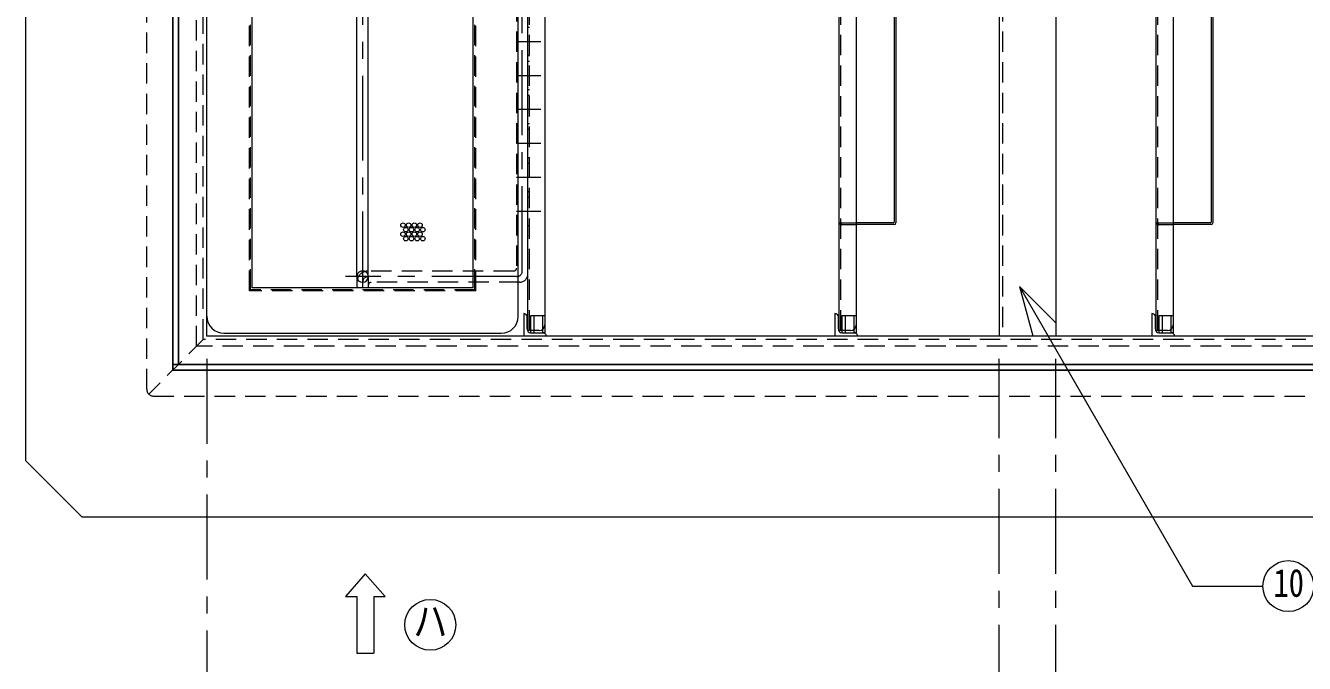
# Model space of a CAD drawing. Units: millimetres at full size, sheet at 1:15; details may follow other scales. Extents: x -3171 to 2904, y -2098 to 2117.
# Drawn here: x -2568 to -1439, y 663 to 1226 of the extents above; entities that cross this region are included whole.
import ezdxf
from ezdxf.enums import TextEntityAlignment as Align

# ---------------------------------------------------------------- set-up
doc = ezdxf.new("R2010")
doc.units = ezdxf.units.MM
doc.header["$LTSCALE"] = 15
doc.linetypes.add('CHAIN1', pattern=[8, 5, -1, 1, -1])
doc.linetypes.add('DASHED1', pattern=[1.8, 1.2, -0.6])
doc.layers.add('0-6_補助線', color=4, linetype='Continuous', lineweight=9)
doc.styles.add('ＭＳ ゴシック', font='')
doc.styles.get('ＭＳ ゴシック').set_extended_font_data('MS Gothic')

msp = doc.modelspace()

# ---------------------------------------------------------------- linework, layer by layer
at = {"layer": '0-6_補助線', "color": 7, "lineweight": 18}
for p, q in [((-2568.38, 1302.05), (-2568.38, 842.05)), ((-2275.63, 1004.55), (-2275.63, 1302.05)), ((-2265.63, 1004.55), (-2265.63, 1302.05)), ((-2124.63, 957.05), (-2124.63, 1302.05)), ((-2109.63, 1302.05), (-2109.63, 962.05)), ((-1849.63, 957.05), (-1849.63, 1302.05)), ((-1834.63, 1302.05), (-1834.63, 962.05)), ((-1708.38, 1302.05), (-1708.38, 952.05)), ((-1658.38, 1302.05), (-1658.38, 952.05)), ((-1569.63, 957.05), (-1569.63, 1302.05)), ((-1554.63, 1302.05), (-1554.63, 962.05)), ((-1690.36, 995.87), (-1658.54, 964.05)), ((-1690.36, 995.87), (-1678.71, 952.4)), ((-2128.38, 972.05), (-2128.38, 952.05)), ((-1853.38, 972.05), (-1853.38, 952.05)), ((-1573.38, 972.05), (-1573.38, 952.05)), ((-2125.38, 958.05), (-2125.38, 969.05)), ((-2109.63, 970.05), (-2109.26, 970.05)), ((-2109.26, 955.05), (-2109.26, 970.05)), ((-1850.38, 958.05), (-1850.38, 969.05)), ((-1834.63, 970.05), (-1834.26, 970.05)), ((-1834.26, 955.05), (-1834.26, 970.05)), ((-1570.38, 958.05), (-1570.38, 969.05)), ((-1554.63, 970.05), (-1554.26, 970.05)), ((-1554.26, 955.05), (-1554.26, 970.05)), ((-2114.63, 957.05), (-2124.63, 957.05)), ((-2122.38, 955.05), (-2109.26, 955.05)), ((-2111.38, 955.05), (-2111.38, 958.25)), ((-1839.63, 957.05), (-1849.63, 957.05)), ((-1847.38, 955.05), (-1834.26, 955.05)), ((-1836.38, 955.05), (-1836.38, 958.25)), ((-1559.63, 957.05), (-1569.63, 957.05)), ((-1567.38, 955.05), (-1554.26, 955.05)), ((-1556.38, 955.05), (-1556.38, 958.25)), ((-2568.38, 842.05), (-2518.38, 792.05)), ((-898.38, 792.05), (-2518.38, 792.05)), ((-2268.38, 742.05), (-2285.88, 722.05)), ((-2268.38, 742.05), (-2250.88, 722.05)), ((-2285.88, 722.05), (-2275.88, 722.05)), ((-2275.88, 722.05), (-2275.88, 672.05)), ((-2260.88, 722.05), (-2260.88, 672.05)), ((-2260.88, 722.05), (-2250.88, 722.05)), ((-2275.88, 672.05), (-2260.88, 672.05))]:
    msp.add_line(p, q, dxfattribs=at)
at = {"layer": '0-6_補助線', "linetype": 'DASHED1'}
for p, q in [((-2461.38, 905.05), (-2461.38, 1302.05)), ((-2417.38, 943.05), (-2417.38, 1302.05)), ((-2411.38, 949.05), (-2411.38, 1302.05)), ((-2370.63, 992.05), (-2370.63, 1302.05)), ((-2369.63, 993.05), (-2369.63, 1302.05)), ((-2171.63, 993.05), (-2171.63, 1302.05)), ((-2170.63, 992.05), (-2170.63, 1302.05)), ((-2134.63, 1302.05), (-2134.63, 1012.05)), ((-2123.13, 957.05), (-2123.13, 1302.05)), ((-1848.13, 957.05), (-1848.13, 1302.05)), ((-1705.38, 1302.05), (-1705.38, 952.05)), ((-1568.13, 957.05), (-1568.13, 1302.05)), ((-2123.13, 1224.55), (-2124.63, 1224.55)), ((-2123.13, 1199.55), (-2124.63, 1199.55)), ((-2123.13, 1194.55), (-2124.63, 1194.55)), ((-2123.13, 1169.55), (-2124.63, 1169.55)), ((-2123.13, 1164.55), (-2124.63, 1164.55)), ((-2123.13, 1139.55), (-2124.63, 1139.55)), ((-2123.13, 1134.55), (-2124.63, 1134.55)), ((-2123.13, 1109.55), (-2124.63, 1109.55)), ((-2123.13, 1104.55), (-2124.63, 1104.55)), ((-2123.13, 1079.55), (-2124.63, 1079.55)), ((-2123.13, 1074.55), (-2124.63, 1074.55)), ((-1848.13, 1052.05), (-1834.63, 1052.05)), ((-1568.13, 1052.05), (-1554.63, 1052.05)), ((-2123.13, 1049.55), (-2124.63, 1049.55)), ((-1847.38, 1050.55), (-1834.63, 1050.55)), ((-1567.38, 1050.55), (-1554.63, 1050.55)), ((-2137.13, 1009.55), (-2265.63, 1009.55)), ((-2132.13, 999.55), (-2263.13, 999.55)), ((-2170.63, 992.05), (-2370.63, 992.05)), ((-2171.63, 993.05), (-2369.63, 993.05)), ((-2109.63, 970.05), (-2122.38, 970.05)), ((-2122.38, 970.05), (-2122.38, 957.05)), ((-2119.38, 970.05), (-2119.38, 955.05)), ((-2111.38, 958.25), (-2111.38, 970.05)), ((-1834.63, 970.05), (-1847.38, 970.05)), ((-1847.38, 970.05), (-1847.38, 957.05)), ((-1844.38, 970.05), (-1844.38, 955.05)), ((-1836.38, 958.25), (-1836.38, 970.05)), ((-1554.63, 970.05), (-1567.38, 970.05)), ((-1567.38, 970.05), (-1567.38, 957.05)), ((-1564.38, 970.05), (-1564.38, 955.05)), ((-1556.38, 958.25), (-1556.38, 970.05)), ((-2411.38, 949.05), (-2459.63, 900.8)), ((-1005.38, 949.05), (-2411.38, 949.05)), ((-999.38, 943.05), (-2417.38, 943.05)), ((-2455.38, 899.05), (-961.38, 899.05))]:
    msp.add_line(p, q, dxfattribs=at)
at = {"layer": '0-6_補助線', "color": 5, "lineweight": 25}
for p, q in [((-2438.38, 1302.05), (-2438.38, 922.05)), ((-2433.38, 1302.05), (-2433.38, 927.05)), ((-2438.38, 927.05), (-978.38, 927.05)), ((-2438.38, 922.05), (-978.38, 922.05))]:
    msp.add_line(p, q, dxfattribs=at)
at = {"layer": '0-6_補助線'}
for p, q in [((-2368.13, 994.55), (-2368.13, 1302.05)), ((-2173.13, 994.55), (-2173.13, 1302.05)), ((-2133.13, 969.55), (-2133.13, 1302.05)), ((-1801.13, 1302.05), (-1801.13, 1052.8)), ((-1799.63, 1302.05), (-1799.63, 1052.05)), ((-1521.13, 1302.05), (-1521.13, 1052.8)), ((-1519.63, 1302.05), (-1519.63, 1052.05)), ((-2408.13, 969.55), (-2408.13, 1228.05)), ((-1801.88, 1052.05), (-1834.63, 1052.05)), ((-1521.88, 1052.05), (-1554.63, 1052.05)), ((-1801.13, 1050.55), (-1834.63, 1050.55)), ((-1521.13, 1050.55), (-1554.63, 1050.55)), ((-2173.13, 994.55), (-2368.13, 994.55)), ((-2275.63, 1004.55), (-2275.63, 994.55)), ((-2265.63, 1004.55), (-2265.63, 994.55)), ((-2393.13, 954.55), (-2148.13, 954.55)), ((-2122.38, 957.05), (-2122.38, 955.05)), ((-1847.38, 957.05), (-1847.38, 955.05)), ((-1567.38, 957.05), (-1567.38, 955.05))]:
    msp.add_line(p, q, dxfattribs=at)
at = {"layer": '0-6_補助線', "linetype": 'CHAIN1'}
for p, q in [((-2270.63, 1302.05), (-2270.63, 994.55)), ((-2129.63, 1009.55), (-2129.63, 1302.05)), ((-2113.13, 1212.05), (-2134.63, 1212.05)), ((-2113.13, 1182.05), (-2134.63, 1182.05)), ((-2113.13, 1152.05), (-2134.63, 1152.05)), ((-2113.13, 1122.05), (-2134.63, 1122.05)), ((-2113.13, 1092.05), (-2134.63, 1092.05)), ((-2113.13, 1062.05), (-2134.63, 1062.05)), ((-2134.63, 1004.55), (-2285.63, 1004.55)), ((-2408.38, 932.05), (-2408.38, 622.05)), ((-1708.38, 622.05), (-1708.38, 932.05)), ((-1658.38, 622.05), (-1658.38, 932.05))]:
    msp.add_line(p, q, dxfattribs=at)
at = {"layer": '0-6_補助線', "color": 7, "lineweight": 18}
for points in [[(-1008.38, 952.05), (-2408.38, 952.05), (-2408.38, 1302.05)], [(-1690.36, 995.87), (-1537.57, 731.23), (-1475.42, 731.23)]]:
    msp.add_lwpolyline(points, dxfattribs=at)
at = {"layer": '0-6_補助線'}
for centre in [(-2234.97, 1050.1), (-2229.97, 1050.1), (-2224.97, 1050.1), (-2219.97, 1050.1), (-2234.97, 1042.1), (-2232.47, 1046.1), (-2232.47, 1038.1), (-2229.97, 1042.1), (-2227.47, 1046.1), (-2227.47, 1038.1), (-2224.97, 1042.1), (-2222.47, 1046.1), (-2222.47, 1038.1), (-2219.97, 1042.1), (-2217.47, 1046.1), (-2217.47, 1038.1)]:
    msp.add_circle(centre, 2, dxfattribs=at)
at = {"layer": '0-6_補助線', "color": 7, "lineweight": 18}
for centre in [(-1452.92, 731.23), (-2210.88, 697.05)]:
    msp.add_circle(centre, 22.5, dxfattribs=at)
at = {"layer": '0-6_補助線', "linetype": 'DASHED1'}
for centre, radius, start, end in [((-1848.13, 1050.55), 1.5, 90, 180), ((-1568.13, 1050.55), 1.5, 90, 180), ((-1847.38, 1049.8), 0.75, 90, 180), ((-1567.38, 1049.8), 0.75, 90, 180), ((-2265.63, 999.55), 10, 90, 180), ((-2270.63, 1004.55), 5, 0, 180), ((-2137.13, 1012.05), 2.5, 270, 0), ((-2132.13, 1007.05), 7.5, 270, 0), ((-2263.13, 997.05), 2.5, 90, 180), ((-2455.38, 905.05), 6, 180, 270)]:
    msp.add_arc(centre, radius, start, end, dxfattribs=at)
at = {"layer": '0-6_補助線'}
for centre, radius, start, end in [((-1801.88, 1052.8), 0.75, 270, 0), ((-1801.13, 1052.05), 1.5, 270, 0), ((-1521.88, 1052.8), 0.75, 270, 0), ((-1521.13, 1052.05), 1.5, 270, 0), ((-2393.13, 969.55), 15, 180, 270), ((-2148.13, 969.55), 15, 270, 0)]:
    msp.add_arc(centre, radius, start, end, dxfattribs=at)
at = {"layer": '0-6_補助線', "linetype": 'CHAIN1'}
for centre, start, end in [((-2134.63, 1009.55), 270, 0), ((-2265.63, 999.55), 90, 180)]:
    msp.add_arc(centre, 5, start, end, dxfattribs=at)
at = {"layer": '0-6_補助線', "color": 7, "lineweight": 18}
for centre, radius, start, end in [((-2270.63, 1004.55), 5, 180, 0), ((-2128.38, 969.05), 3, 0, 90), ((-1853.38, 969.05), 3, 0, 90), ((-1573.38, 969.05), 3, 0, 90), ((-2114.63, 962.05), 5, 270, 0), ((-1839.63, 962.05), 5, 270, 0), ((-1559.63, 962.05), 5, 270, 0), ((-2122.38, 958.05), 3, 180, 270), ((-2111.38, 952.05), 3, 0, 90), ((-1847.38, 958.05), 3, 180, 270), ((-1836.38, 952.05), 3, 0, 90), ((-1567.38, 958.05), 3, 180, 270), ((-1556.38, 952.05), 3, 0, 90)]:
    msp.add_arc(centre, radius, start, end, dxfattribs=at)

# ---------------------------------------------------------------- texts
at = {"layer": '0-6_補助線', "color": 7, "style": 'ＭＳ ゴシック', "width": 0.8}
for s, height, p in [('10', 24.74, (-1466.04, 714.36)), ('ハ', 27.49, (-2225.88, 678.3))]:
    msp.add_text(s, height=height, dxfattribs=at).set_placement(p, align=Align.BOTTOM_LEFT)

doc.saveas('drawing.dxf')
